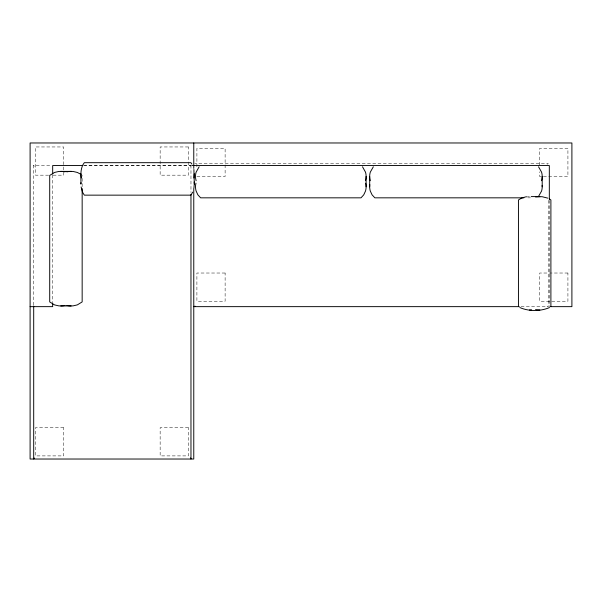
<?xml version="1.0" encoding="UTF-8"?>
<svg xmlns="http://www.w3.org/2000/svg" width="602" height="602" viewBox="0 0 602 602"><rect width="100%" height="100%" fill="white"/><g stroke="black" fill="none" stroke-linecap="round" stroke-linejoin="round"><path stroke-width="0.45" stroke-dasharray="3.01 2.26" d="M82.158 186.665L82.158 175.423M190.413 166.302L190.969 165.264L84.25 165.264M547.067 164.173L548.317 163.669L194.709 163.669M527.322 196.688L529.474 196.591M33.697 305.101L33.697 165.264L51.486 165.264M83.716 165.55L190.947 165.55M48.611 175.174L35.443 175.174L35.443 146.956L63.661 146.956L63.661 175.174L52.374 175.174M196.899 176.536L225.118 176.536L225.118 148.318L196.899 148.318L196.899 168.071M527.645 197.832L530.46 197.832M521.046 306.644L547.504 306.644M547.067 306.14L548.008 306.516M33.697 165.264L34.254 166.302M549.325 200.353L549.325 306.644M548.317 200.353L548.317 306.644M539.701 165.249L539.701 148.318L567.919 148.318L567.919 176.536L539.701 176.536L539.701 171.833M190.969 165.264L190.969 192.482M52.675 174.956L52.675 302.881M188.366 146.956L160.147 146.956L160.147 175.174L188.366 175.174L188.366 146.956M225.118 273.022L196.899 273.022L196.899 301.241L225.118 301.241L225.118 273.022M567.919 273.022L539.701 273.022L539.701 301.241L567.919 301.241L567.919 273.022M63.661 427.676L35.443 427.676L35.443 455.895L63.661 455.895L63.661 427.676M188.366 427.676L160.147 427.676L160.147 455.895L188.366 455.895L188.366 427.676"/><path stroke-width="0.9" d="M191.887 164.075L190.894 162.683L84.318 162.683C79.524 168.71 81.217 177.056 80.916 184.107L80.984 182.662M82.158 188.539L82.158 301.911L77.334 304.89L73.278 305.831A16.781 14.155 9.4 0 1 66.814 305.47M193.897 188.343L194.295 184.107L193.897 169.486M366.114 186.793L366.114 176.409M369.681 186.793L369.681 176.409M518.442 306.568L518.442 199.992L521.445 198.163L524.583 197.155M542.199 186.793L542.199 176.409M550.898 306.568L550.898 199.992L549.506 198.999M194.295 173.722L193.897 178.034M195.966 183.196L195.665 184.626A14.042 12.529 -78.1 0 0 196.117 191.03L197.877 194.822L200.632 197.832L360.997 197.832L363.751 194.822L365.512 191.03A14.042 12.529 78.1 0 0 365.963 184.626L365.662 183.196M365.512 180.72L365.963 178.583A14.042 12.529 -78.1 0 0 365.512 172.172L362.487 166.762M541.582 180.72L542.041 178.583A13.921 12.446 -78 0 0 541.582 172.172L538.527 166.762M192.723 192.136L190.894 195.146L84.318 195.146L82.489 192.136L81.119 186.951M34.254 457.987L33.697 459.025L33.697 306.042M199.142 166.762L196.117 172.172A14.042 12.529 78.1 0 0 195.665 178.583L196.117 180.72M373.345 166.762L370.29 172.172A13.921 12.446 78 0 0 369.831 178.583L370.29 180.72M538.527 196.44L541.582 191.03A13.921 12.446 78 0 0 542.124 185.348M549.506 307.554C540.4 311.497 528.932 311.497 519.827 307.554M195.025 306.14L193.769 306.644L519.308 306.644M525.237 196.989L526.63 196.794M535.547 196.989L542.011 196.688L547.888 198.163M529.474 309.962L531.649 309.864M82.775 165.55L52.675 165.55L52.675 174.016M191.887 165.55L549.325 165.55L549.325 199.412M60.742 171.389L71.126 171.389M531.205 196.591L539.859 196.591M523.898 197.832L374.85 197.832L372.066 194.822L370.29 191.03A13.921 12.446 -78 0 1 369.831 184.626M60.742 305.951L71.126 305.951M30.1 306.644L52.675 306.644L52.675 303.822M550.266 306.644L571.9 306.644L571.9 142.975L30.1 142.975L30.1 459.025L193.769 459.025L193.769 188.908M539.859 309.962L535.547 309.563M80.773 174.249L77.334 172.45L73.278 171.502A16.781 14.155 -9.4 0 0 66.814 171.863M190.413 457.987L190.969 459.025L190.969 194.356M81.323 178.034L80.916 173.722M194.19 181.932L194.295 184.107M193.769 142.975L193.769 168.364M65.054 171.863A16.781 14.155 9.4 0 0 58.59 171.51L54.526 172.45L49.703 175.423L49.703 301.911L54.526 304.89L58.59 305.831A16.781 14.155 -9.4 0 0 65.054 305.47"/></g></svg>
